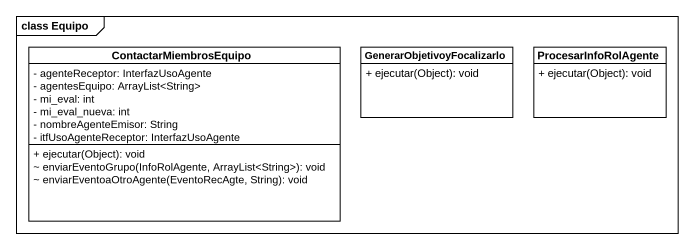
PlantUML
@startuml
mainframe class Equipo
hide circle
hide empty members
skinparam classAttributeIconSize 0
class ContactarMiembrosEquipo {
  - agenteReceptor: InterfazUsoAgente
  - agentesEquipo: ArrayList<String>
  - mi_eval: int
  - mi_eval_nueva: int
  - nombreAgenteEmisor: String
  - itfUsoAgenteReceptor: InterfazUsoAgente
  + ejecutar(Object): void
  ~ enviarEventoGrupo(InfoRolAgente, ArrayList<String>): void
  ~ enviarEventoaOtroAgente(EventoRecAgte, String): void
}
class GenerarObjetivoyFocalizarlo {
  + ejecutar(Object): void
}
class ProcesarInfoRolAgente {
  + ejecutar(Object): void
}
@enduml
